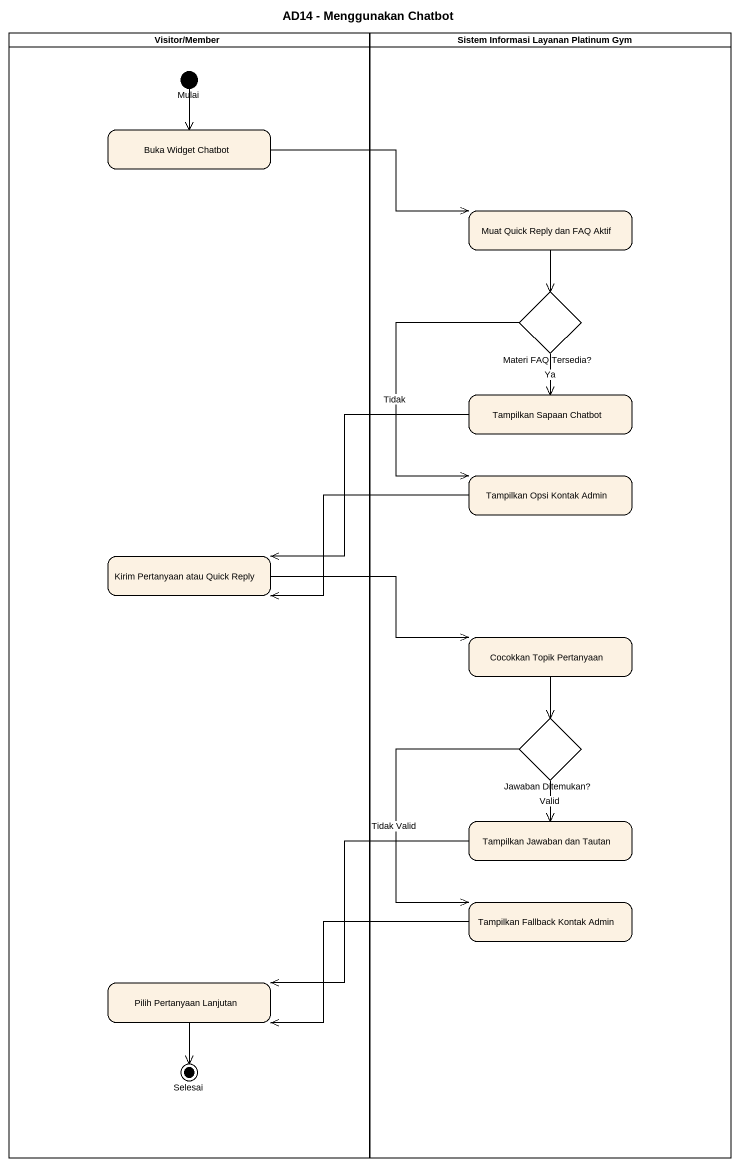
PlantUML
@startuml
title AD14 - Menggunakan Chatbot
hide empty description
state "Visitor/Member" as Visitor_Member <<partition>> {
  state Mulai <<start>>
  state "Buka Widget Chatbot" as Buka_Widget_Chatbot
  state "Kirim Pertanyaan atau Quick Reply" as Kirim_Pertanyaan_atau_Quick
  state "Pilih Pertanyaan Lanjutan" as Pilih_Pertanyaan_Lanjutan
  state Selesai <<end>>
}
state "Sistem Informasi Layanan Platinum Gym" as Sistem_Informasi_Layanan <<partition>> {
  state "Muat Quick Reply dan FAQ Aktif" as Muat_Quick_Reply_dan_FAQ
  state "Materi FAQ Tersedia?" as Materi_FAQ_Tersedia <<choice>>
  state "Tampilkan Sapaan Chatbot" as Tampilkan_Sapaan_Chatbot
  state "Tampilkan Opsi Kontak Admin" as Tampilkan_Opsi_Kontak_Admin
  state "Cocokkan Topik Pertanyaan" as Cocokkan_Topik_Pertanyaan
  state "Jawaban Ditemukan?" as Jawaban_Ditemukan <<choice>>
  state "Tampilkan Jawaban dan Tautan" as Tampilkan_Jawaban_dan_Tautan
  state "Tampilkan Fallback Kontak Admin" as Tampilkan_Fallback_Kontak
}
Mulai --> Buka_Widget_Chatbot
Buka_Widget_Chatbot -right-> Muat_Quick_Reply_dan_FAQ
Muat_Quick_Reply_dan_FAQ --> Materi_FAQ_Tersedia
Materi_FAQ_Tersedia --> Tampilkan_Sapaan_Chatbot : Ya
Materi_FAQ_Tersedia --> Tampilkan_Opsi_Kontak_Admin : Tidak
Tampilkan_Sapaan_Chatbot -left-> Kirim_Pertanyaan_atau_Quick
Tampilkan_Opsi_Kontak_Admin -left-> Kirim_Pertanyaan_atau_Quick
Kirim_Pertanyaan_atau_Quick -right-> Cocokkan_Topik_Pertanyaan
Cocokkan_Topik_Pertanyaan --> Jawaban_Ditemukan
Jawaban_Ditemukan --> Tampilkan_Jawaban_dan_Tautan : Valid
Jawaban_Ditemukan --> Tampilkan_Fallback_Kontak : Tidak Valid
Tampilkan_Jawaban_dan_Tautan -left-> Pilih_Pertanyaan_Lanjutan
Tampilkan_Fallback_Kontak -left-> Pilih_Pertanyaan_Lanjutan
Pilih_Pertanyaan_Lanjutan --> Selesai
@enduml
